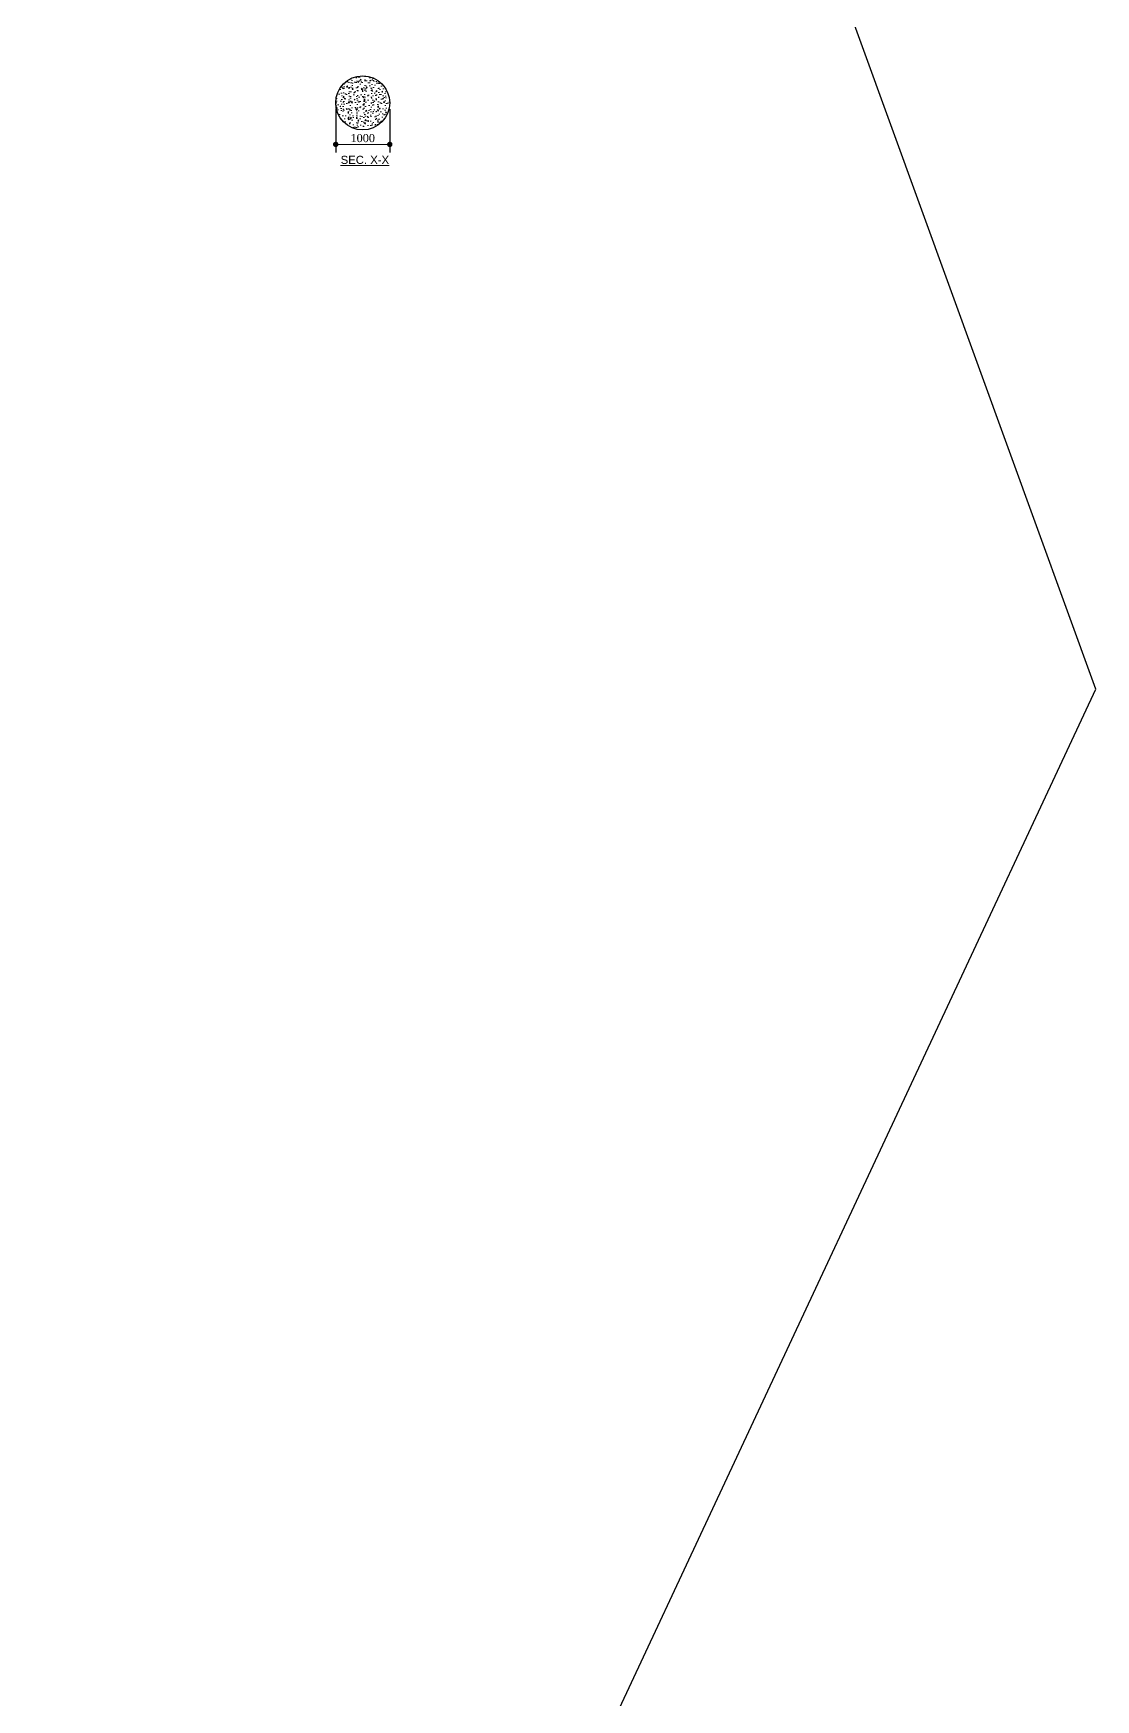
# Model space of a CAD drawing. Header units: millimetres. Extents: x -469201 to 35267, y 67768 to 197746.
# Drawn here: x -353746 to -334100, y 91938 to 122753 of the extents above; entities that cross this region are included whole.
import ezdxf

# ---------------------------------------------------------------- set-up
doc = ezdxf.new("R2010")
doc.units = ezdxf.units.MM
doc.header["$PDMODE"] = 2
doc.layers.get('Defpoints').update_dxf_attribs({"lineweight": 13})
for name, color, linetype, lineweight in [('Dimision', 4, 'Continuous', 9), ('Hatching', 65, 'Continuous', 15), ('Pire Line', 11, 'Continuous', 25), ('Text', 7, 'Continuous', 15)]:
    doc.layers.add(name, color=color, linetype=linetype, lineweight=lineweight)
doc.styles.add('ROMANS', font='arial.ttf', dxfattribs={"height": 200})
doc.styles.get("Standard").update_dxf_attribs({"font": 'times.ttf'})
doc.linetypes.add('BATTING', pattern='A,0.00254,-2.54,[134,ltypeshp.shx,S=2.54,R=0,X=-2.54,Y=0],-5.08,[134,ltypeshp.shx,S=2.54,R=180,X=2.54,Y=0],-2.54', length=10.16254)
doc.dimstyles.new('ISO-25', dxfattribs={"dimtxt": 175, "dimasz": 100, "dimexe": 65, "dimexo": 115.625, "dimgap": 40, "dimtad": 1, "dimtoh": 1, "dimdec": 0, "dimtxsty": 'Standard', "dimblk": 'DOT', "dimcen": 300, "dimclrd": 256, "dimclre": 256, "dimclrt": 256, "dimadec": 0, "dimazin": 0, "dimtfac": 1, "dimtdec": 0, "dimtix": 1, "dimtmove": 0, "dimatfit": 3, "dimldrblk": 'DOT', "dimfxl": 75, "dimlwd": -1, "dimarcsym": 0})

# ---------------------------------------------------------------- blocks, each defined once
blk = doc.blocks.new('_Dot')
at = {"color": 0, "linetype": 'ByBlock', "lineweight": -2}
blk.add_line((-0.5, 0), (-1, 0), dxfattribs=at)
at = {"color": 0, "linetype": 'ByBlock', "const_width": 0.5}
blk.add_lwpolyline([(-0.25, 0, 1), (0.25, 0, 1)], format="xyb", close=True, dxfattribs=at)
blk = doc.blocks.new('*D60')
at = {"layer": 'Defpoints', "color": 0, "ltscale": 3, "transparency": 16777216}
for p in [(-348154, 121467), (-347154, 121467), (-348154, 120699)]:
    blk.add_point(p, dxfattribs=at)
at = {"layer": 'Dimision', "color": 1, "lineweight": -2, "ltscale": 3, "transparency": 16777216}
for p, q in [((-348154, 121352), (-348154, 120549)), ((-347154, 121352), (-347154, 120549))]:
    blk.add_line(p, q, dxfattribs=at)
at = {"layer": 'Dimision', "ltscale": 3, "transparency": 16777216}
blk.add_line((-347254, 120699), (-348054, 120699), dxfattribs=at)
at = {"layer": 'Dimision', "ltscale": 3, "transparency": 16777216, "xscale": 100, "yscale": 100, "zscale": 100, "rotation": 180}
blk.add_blockref('_Dot', (-348154, 120699), dxfattribs=at)
at = {"layer": 'Dimision', "ltscale": 3, "transparency": 16777216, "xscale": 100, "yscale": 100, "zscale": 100}
blk.add_blockref('_Dot', (-347154, 120699), dxfattribs=at)
at = {"layer": 'Dimision', "ltscale": 3, "transparency": 16777216, "insert": (-347654, 120815), "char_height": 150, "attachment_point": 5}
blk.add_mtext('1000', dxfattribs=at)

msp = doc.modelspace()

# ---------------------------------------------------------------- hatches: boundary and pattern name
at = {"layer": 'Hatching', "ltscale": 0.25}
h = msp.add_hatch(dxfattribs=at)
h.set_pattern_fill('AR-CONC', color=256, style=0)
h.set_pattern_definition([(50, (-2077.57, -2711.56), (182.18467, -15.939086), [19.05, -209.55]), (355, (-2077.57, -2711.56), (-35.24342, 191.05685), [15.24, -167.64058]), (100.451445, (-2062.39, -2712.89), (146.94125, 175.11775), [16.19001, -178.09024]), (46.1842, (-2077.57, -2660.76), (271.07904, -42.04233), [28.575, -314.325]), (96.63556, (-2054.98, -2664.26), (237.40413, 247.42612), [24.28502, -267.1356]), (351.18415, (-2077.57, -2660.76), (237.40413, 247.42612), [22.85997, -251.45973]), (21, (-2052.17, -2673.46), (151.61439, -102.2652), [19.05, -209.55]), (326, (-2052.17, -2673.46), (61.80203, 184.18797), [15.24, -167.64]), (71.451445, (-2039.54, -2681.98), (213.41642, 81.92277), [16.19001, -178.08994]), (37.5, (-2077.57, -2711.56), (3.088603, 84.555039), [0, -165.608, 0, -170.18, 0, -168.275]), (7.5, (-2077.57, -2711.56), (66.819663, 100.180575), [0, -97.028, 0, -161.798, 0, -64.135]), (327.5, (-2134.21, -2711.56), (135.590595, -5.728744), [0, -63.5, 0, -198.12, 0, -262.89]), (317.5, (-2159.61, -2711.56), (148.12918, 25.42649), [0, -82.55, 0, -131.572, 0, -186.69])])
edge = h.paths.add_edge_path()
edge.add_arc((-347654, 121467.4), 500, 0, 360)

# ---------------------------------------------------------------- linework, layer by layer
at = {"layer": 'Pire Line', "color": 2, "linetype": 'BATTING', "ltscale": 150}
msp.add_lwpolyline([(-346844, 83351.1), (-334099.9, 110622.7), (-344372.5, 138918), (-371644.1, 151662.1), (-399939.4, 141389.5), (-412683.5, 114117.9), (-402411, 85822.6), (-375139.3, 73078.5)], close=True, dxfattribs=at)
at = {"layer": 'Pire Line', "ltscale": 3}
msp.add_circle((-347654, 121467.4), 500, dxfattribs=at)

# ---------------------------------------------------------------- texts
at = {"layer": 'Text', "style": 'ROMANS'}
msp.add_text('%%USEC. X-X', height=150, dxfattribs=at).set_placement((-348062.5, 120338.2))

# ---------------------------------------------------------------- dimensions: what is measured, and where the dimension line sits
at = {"layer": 'Dimision', "ltscale": 3}
dim = msp.add_linear_dim(base=(-348154, 120698.9), p1=(-347154, 121467.4), p2=(-348154, 121467.4), dimstyle='ISO-25', override={"dimtxt": 150, "dimexe": 150, "dimdle": 0, "dimse1": 0, "dimclre": 1}, dxfattribs=at)
dim.commit()
dim.dimension.update_dxf_attribs({"geometry": '*D60', "text_midpoint": (-347654, 120815.2)})

doc.saveas('drawing.dxf')
